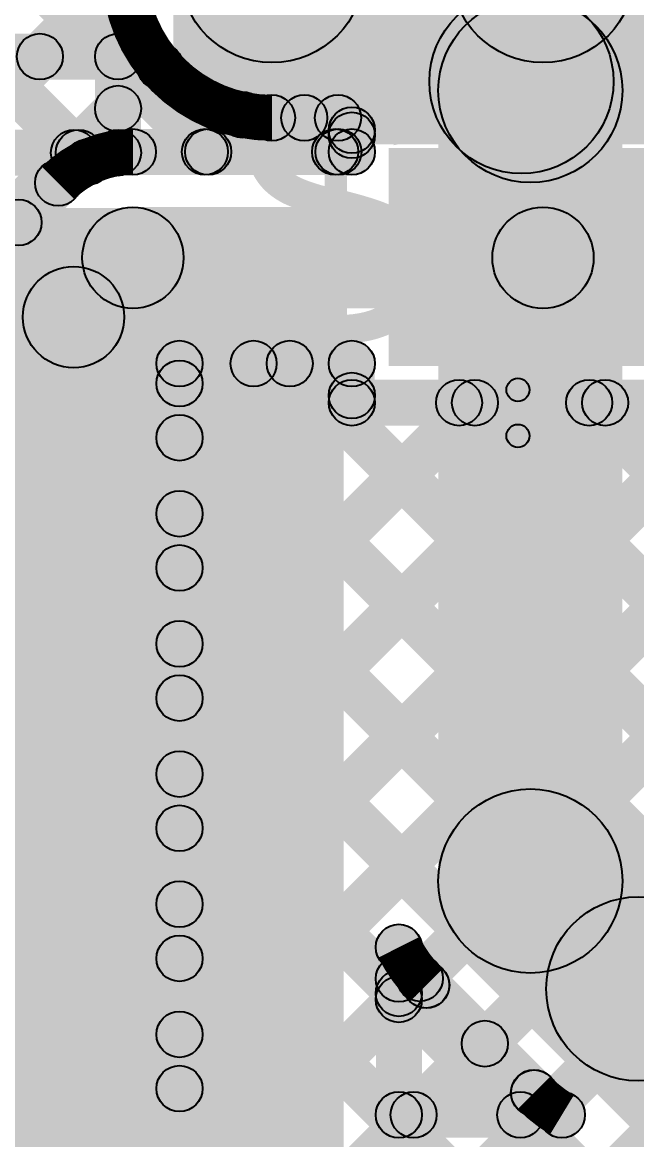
# Model space of a CAD drawing. Header units: millimetres. Extents: x 0.02 to 3.53, y 0 to 2.66.
# Drawn here: x 2.0119 to 2.1453, y 1.6147 to 1.8574 of the extents above; entities that cross this region are included whole.
import ezdxf

# ---------------------------------------------------------------- set-up
doc = ezdxf.new("R2010")
doc.units = ezdxf.units.MM
doc.header["$MEASUREMENT"] = 0
for name, color, linetype in [('BottomLayer', 5, 'Continuous'), ('TopLayer', 1, 'Continuous'), ('TopOverlay', 2, 'Continuous'), ('TopPaste', 8, 'Continuous'), ('TopSolder', 216, 'Continuous')]:
    doc.layers.add(name, color=color, linetype=linetype)

# ---------------------------------------------------------------- blocks, each defined once
blk = doc.blocks.new('WS2812B_M____7')
at = {"layer": 'TopLayer'}
for points in [[(-0.09409, 0.05079), (-0.03504, 0.05079), (-0.03504, 0.01142), (-0.09409, 0.01142)], [(0.03504, 0.05079), (0.09409, 0.05079), (0.09409, 0.01142), (0.03504, 0.01142)], [(-0.09409, -0.01142), (-0.03504, -0.01142), (-0.03504, -0.05079), (-0.09409, -0.05079)], [(0.03504, -0.01142), (0.09409, -0.01142), (0.09409, -0.05079), (0.03504, -0.05079)]]:
    blk.add_hatch(color=1, dxfattribs=at).paths.add_polyline_path(points)
at = {"layer": 'TopOverlay'}
h = blk.add_hatch(color=2, dxfattribs=at)
edge = h.paths.add_edge_path()
edge.add_arc((-0.07, 0.07), 0.0025, 0, 360)
h = blk.add_hatch(color=2, dxfattribs=at)
edge = h.paths.add_edge_path()
edge.add_arc((-0.07, 0.07), 0.0025, 0, 360)
for points in [[(0.07, 0.0725), (0.07, 0.0675), (-0.07, 0.0675), (-0.07, 0.0725)], [(-0.0725, 0.07), (-0.0675, 0.07), (-0.0675, 0.06), (-0.0725, 0.06)], [(0.0675, 0.07), (0.0725, 0.07), (0.0725, 0.06), (0.0675, 0.06)], [(-0.0725, -0.06), (-0.0675, -0.06), (-0.0675, -0.07), (-0.0725, -0.07)], [(0.0675, -0.06), (0.0725, -0.06), (0.0725, -0.07), (0.0675, -0.07)], [(0.07, -0.0675), (0.07, -0.0725), (-0.07, -0.0725), (-0.07, -0.0675)]]:
    blk.add_hatch(color=2, dxfattribs=at).paths.add_polyline_path(points)
h = blk.add_hatch(color=2, dxfattribs=at)
edge = h.paths.add_edge_path()
edge.add_arc((0.07, 0.07), 0.0025, 0, 360)
h = blk.add_hatch(color=2, dxfattribs=at)
edge = h.paths.add_edge_path()
edge.add_arc((0.07, 0.07), 0.0025, 0, 360)
h = blk.add_hatch(color=2, dxfattribs=at)
edge = h.paths.add_edge_path()
edge.add_arc((-0.091, 0.061), 0.0025, 0, 360)
h = blk.add_hatch(color=2, dxfattribs=at)
edge = h.paths.add_edge_path()
edge.add_arc((-0.085, 0.061), 0.0025, 0, 360)
h = blk.add_hatch(color=2, dxfattribs=at)
edge = h.paths.add_edge_path()
edge.add_arc((-0.07, 0.06), 0.0025, 0, 360)
h = blk.add_hatch(color=2, dxfattribs=at)
edge = h.paths.add_edge_path()
edge.add_arc((0.07, 0.06), 0.0025, 0, 360)
h = blk.add_hatch(color=2, dxfattribs=at)
edge = h.paths.add_edge_path()
edge.add_arc((-0.07, -0.06), 0.0025, 0, 360)
h = blk.add_hatch(color=2, dxfattribs=at)
edge = h.paths.add_edge_path()
edge.add_arc((0.07, -0.06), 0.0025, 0, 360)
h = blk.add_hatch(color=2, dxfattribs=at)
edge = h.paths.add_edge_path()
edge.add_arc((-0.07, -0.07), 0.0025, 0, 360)
h = blk.add_hatch(color=2, dxfattribs=at)
edge = h.paths.add_edge_path()
edge.add_arc((-0.07, -0.07), 0.0025, 0, 360)
h = blk.add_hatch(color=2, dxfattribs=at)
edge = h.paths.add_edge_path()
edge.add_arc((0.07, -0.07), 0.0025, 0, 360)
h = blk.add_hatch(color=2, dxfattribs=at)
edge = h.paths.add_edge_path()
edge.add_arc((0.07, -0.07), 0.0025, 0, 360)
at = {"layer": 'TopPaste'}
for points in [[(-0.09409, 0.05079), (-0.03504, 0.05079), (-0.03504, 0.01142), (-0.09409, 0.01142)], [(0.03504, 0.05079), (0.09409, 0.05079), (0.09409, 0.01142), (0.03504, 0.01142)], [(-0.09409, -0.01142), (-0.03504, -0.01142), (-0.03504, -0.05079), (-0.09409, -0.05079)], [(0.03504, -0.01142), (0.09409, -0.01142), (0.09409, -0.05079), (0.03504, -0.05079)]]:
    blk.add_hatch(color=8, dxfattribs=at).paths.add_polyline_path(points)
at = {"layer": 'TopSolder'}
for points in [[(-0.09809, 0.05479), (-0.03104, 0.05479), (-0.03104, 0.00742), (-0.09809, 0.00742)], [(0.03104, 0.05479), (0.09809, 0.05479), (0.09809, 0.00742), (0.03104, 0.00742)], [(-0.09809, -0.00742), (-0.03104, -0.00742), (-0.03104, -0.05479), (-0.09809, -0.05479)], [(0.03104, -0.00742), (0.09809, -0.00742), (0.09809, -0.05479), (0.03104, -0.05479)]]:
    blk.add_hatch(color=216, dxfattribs=at).paths.add_polyline_path(points)
at = {"layer": 'TopOverlay', "const_width": 0.005}
blk.add_lwpolyline([(-0.085, 0.061, 1), (-0.091, 0.061, 1)], format="xyb", close=True, dxfattribs=at)
at = {"layer": 'TopOverlay'}
for centre in [(-0.07, 0.07), (-0.07, 0.07), (0.07, 0.07), (0.07, 0.07), (-0.091, 0.061), (-0.085, 0.061), (-0.07, 0.06), (0.07, 0.06), (-0.07, -0.06), (0.07, -0.06), (-0.07, -0.07), (-0.07, -0.07), (0.07, -0.07), (0.07, -0.07)]:
    blk.add_circle(centre, 0.0025, dxfattribs=at)

msp = doc.modelspace()

# ---------------------------------------------------------------- hatches: boundary and pattern name
at = {"layer": 'BottomLayer'}
for points in [[(2.04466, 1.8309), (2.17931, 1.8309), (2.17931, 1.90019), (2.04466, 1.90019)], [(2.10616, 1.83043), (2.13444, 1.85872), (2.13639, 1.85677), (2.1081, 1.82849)], [(1.43484, 1.845), (1.43484, 1.855), (2.03266, 1.855), (2.03266, 1.845)], [(1.99834, 1.82558), (1.99127, 1.83265), (2.01215, 1.85354), (2.01922, 1.84646)], [(1.99972, 1.84646), (2.00679, 1.85354), (2.02768, 1.83265), (2.0206, 1.82558)], [(2.03766, 1.82912), (2.02766, 1.82912), (2.02766, 1.85), (2.03766, 1.85)], [(2.02663, 1.82558), (2.01956, 1.83265), (2.02913, 1.84222), (2.0362, 1.83515)], [(2.14224, 1.67086), (2.10224, 1.67086), (2.10224, 1.84263), (2.14224, 1.84263)], [(1.53078, 1.82412), (1.53078, 1.83412), (2.03266, 1.83412), (2.03266, 1.82412)], [(1.4923, 1.66161), (2.08167, 1.66161), (2.08167, 1.81712), (1.4923, 1.81712)], [(0.92852, 1.48602), (2.08167, 1.48602), (2.08167, 1.7183), (0.92852, 1.7183)], [(2.1081, 1.65672), (2.13639, 1.68501), (2.15982, 1.66158), (2.13153, 1.63329)], [(2.09867, 1.64961), (2.08867, 1.64961), (2.08867, 1.65646), (2.09867, 1.65646)], [(2.09867, 1.64961), (2.08867, 1.64961), (2.08867, 1.65646), (2.09867, 1.65646)], [(2.0972, 1.6416), (2.09013, 1.64867), (2.0947, 1.65324), (2.10177, 1.64617)], [(2.09611, 1.64467), (2.10318, 1.65175), (2.12656, 1.62837), (2.11949, 1.6213)], [(2.09867, 1.62006), (2.08867, 1.62006), (2.08867, 1.64961), (2.09867, 1.64961)], [(2.09013, 1.64292), (2.0972, 1.64999), (2.12359, 1.6236), (2.11652, 1.61653)], [(2.10042, 1.61653), (2.09334, 1.6236), (2.1088, 1.63905), (2.11587, 1.63198)], [(2.09367, 1.61506), (2.09367, 1.62506), (2.1291, 1.62506), (2.1291, 1.61506)]]:
    msp.add_hatch(color=5, dxfattribs=at).paths.add_polyline_path(points)
h = msp.add_hatch(color=5, dxfattribs=at)
edge = h.paths.add_edge_path()
edge.add_arc((2.06611, 1.86869), 0.01181, 0, 360)
h = msp.add_hatch(color=5, dxfattribs=at)
edge = h.paths.add_edge_path()
edge.add_arc((2.1203, 1.84457), 0.02, 0, 360)
h = msp.add_hatch(color=5, dxfattribs=at)
edge = h.paths.add_edge_path()
edge.add_arc((2.12224, 1.84263), 0.02, 0, 360)
h = msp.add_hatch(color=5, dxfattribs=at)
edge = h.paths.add_edge_path()
edge.add_arc((2.12224, 1.84263), 0.02, 0, 360)
h = msp.add_hatch(color=5, dxfattribs=at)
edge = h.paths.add_edge_path()
edge.add_arc((2.01569, 1.85), 0.005, 0, 360)
h = msp.add_hatch(color=5, dxfattribs=at)
edge = h.paths.add_edge_path()
edge.add_arc((2.03266, 1.85), 0.005, 0, 360)
h = msp.add_hatch(color=5, dxfattribs=at)
edge = h.paths.add_edge_path()
edge.add_arc((2.03266, 1.85), 0.005, 0, 360)
h = msp.add_hatch(color=5, dxfattribs=at)
edge = h.paths.add_edge_path()
edge.add_arc((2.03266, 1.83869), 0.005, 0, 360)
h = msp.add_hatch(color=5, dxfattribs=at)
edge = h.paths.add_edge_path()
edge.add_arc((2.02309, 1.82912), 0.005, 0, 360)
h = msp.add_hatch(color=5, dxfattribs=at)
edge = h.paths.add_edge_path()
edge.add_arc((2.02414, 1.82912), 0.005, 0, 360)
h = msp.add_hatch(color=5, dxfattribs=at)
edge = h.paths.add_edge_path()
edge.add_arc((2.03266, 1.82912), 0.005, 0, 360)
h = msp.add_hatch(color=5, dxfattribs=at)
edge = h.paths.add_edge_path()
edge.add_arc((2.03266, 1.82912), 0.005, 0, 360)
h = msp.add_hatch(color=5, dxfattribs=at)
edge = h.paths.add_edge_path()
edge.add_arc((2.12224, 1.67086), 0.02, 0, 360)
h = msp.add_hatch(color=5, dxfattribs=at)
edge = h.paths.add_edge_path()
edge.add_arc((2.12224, 1.67086), 0.02, 0, 360)
h = msp.add_hatch(color=5, dxfattribs=at)
edge = h.paths.add_edge_path()
edge.add_arc((2.14568, 1.64743), 0.02, 0, 360)
h = msp.add_hatch(color=5, dxfattribs=at)
edge = h.paths.add_edge_path()
edge.add_arc((2.14568, 1.64743), 0.02, 0, 360)
h = msp.add_hatch(color=5, dxfattribs=at)
edge = h.paths.add_edge_path()
edge.add_arc((2.09367, 1.65646), 0.005, 0, 360)
h = msp.add_hatch(color=5, dxfattribs=at)
edge = h.paths.add_edge_path()
edge.add_arc((2.09367, 1.65646), 0.005, 0, 360)
h = msp.add_hatch(color=5, dxfattribs=at)
edge = h.paths.add_edge_path()
edge.add_arc((2.09367, 1.65646), 0.005, 0, 360)
h = msp.add_hatch(color=5, dxfattribs=at)
edge = h.paths.add_edge_path()
edge.add_arc((2.09367, 1.65646), 0.005, 0, 360)
h = msp.add_hatch(color=5, dxfattribs=at)
edge = h.paths.add_edge_path()
edge.add_arc((2.09367, 1.64961), 0.005, 0, 360)
h = msp.add_hatch(color=5, dxfattribs=at)
edge = h.paths.add_edge_path()
edge.add_arc((2.09367, 1.64961), 0.005, 0, 360)
h = msp.add_hatch(color=5, dxfattribs=at)
edge = h.paths.add_edge_path()
edge.add_arc((2.09367, 1.64961), 0.005, 0, 360)
h = msp.add_hatch(color=5, dxfattribs=at)
edge = h.paths.add_edge_path()
edge.add_arc((2.09824, 1.64971), 0.005, 0, 360)
h = msp.add_hatch(color=5, dxfattribs=at)
edge = h.paths.add_edge_path()
edge.add_arc((2.09367, 1.64645), 0.005, 0, 360)
h = msp.add_hatch(color=5, dxfattribs=at)
edge = h.paths.add_edge_path()
edge.add_arc((2.09962, 1.64824), 0.005, 0, 360)
h = msp.add_hatch(color=5, dxfattribs=at)
edge = h.paths.add_edge_path()
edge.add_arc((2.09964, 1.64821), 0.005, 0, 360)
h = msp.add_hatch(color=5, dxfattribs=at)
edge = h.paths.add_edge_path()
edge.add_arc((2.09964, 1.64821), 0.005, 0, 360)
h = msp.add_hatch(color=5, dxfattribs=at)
edge = h.paths.add_edge_path()
edge.add_arc((2.09367, 1.64514), 0.005, 0, 360)
h = msp.add_hatch(color=5, dxfattribs=at)
edge = h.paths.add_edge_path()
edge.add_arc((2.11234, 1.63552), 0.005, 0, 360)
h = msp.add_hatch(color=5, dxfattribs=at)
edge = h.paths.add_edge_path()
edge.add_arc((2.12302, 1.62483), 0.005, 0, 360)
h = msp.add_hatch(color=5, dxfattribs=at)
edge = h.paths.add_edge_path()
edge.add_arc((2.12302, 1.62483), 0.005, 0, 360)
h = msp.add_hatch(color=5, dxfattribs=at)
edge = h.paths.add_edge_path()
edge.add_arc((2.12305, 1.62481), 0.005, 0, 360)
h = msp.add_hatch(color=5, dxfattribs=at)
edge = h.paths.add_edge_path()
edge.add_arc((2.09367, 1.62006), 0.005, 0, 360)
h = msp.add_hatch(color=5, dxfattribs=at)
edge = h.paths.add_edge_path()
edge.add_arc((2.09367, 1.62006), 0.005, 0, 360)
h = msp.add_hatch(color=5, dxfattribs=at)
edge = h.paths.add_edge_path()
edge.add_arc((2.09688, 1.62006), 0.005, 0, 360)
h = msp.add_hatch(color=5, dxfattribs=at)
edge = h.paths.add_edge_path()
edge.add_arc((2.12006, 1.62006), 0.005, 0, 360)
h = msp.add_hatch(color=5, dxfattribs=at)
edge = h.paths.add_edge_path()
edge.add_arc((2.1291, 1.62006), 0.005, 0, 360)
h = msp.add_hatch(color=5, dxfattribs=at)
edge = h.paths.add_edge_path()
edge.add_arc((2.1291, 1.62006), 0.005, 0, 360)
h = msp.add_hatch(color=5, dxfattribs=at)
edge = h.paths.add_edge_path()
edge.add_arc((2.1291, 1.62006), 0.005, 0, 360)
at = {"layer": 'TopLayer'}
for points in [[(1.16553, 2.65237), (1.1726, 2.65944), (2.01456, 1.81748), (2.00749, 1.81041)], [(1.19382, 2.65237), (1.20089, 2.65944), (2.02967, 1.83065), (2.0226, 1.82358)], [(1.2221, 2.65237), (1.22917, 2.65944), (2.05579, 1.83283), (2.04872, 1.82576)], [(2.06611, 1.84869), (2.06611, 1.88869), (2.12498, 1.88869), (2.12498, 1.84869)], [(1.31109, 1.13833), (1.30402, 1.1454), (2.03058, 1.87196), (2.03765, 1.86489)], [(1.33938, 1.13833), (1.3323, 1.1454), (2.03829, 1.85139), (2.04536, 1.84432)], [(2.05508, 1.82576), (2.04801, 1.83283), (2.05608, 1.84089), (2.06315, 1.83382)], [(2.06611, 1.83169), (2.06611, 1.84169), (2.08045, 1.84169), (2.08045, 1.83169)], [(2.0696, 1.83316), (2.07667, 1.84023), (2.08407, 1.83283), (2.077, 1.82576)], [(2.08337, 1.82576), (2.0763, 1.83283), (2.07991, 1.83644), (2.08698, 1.82937)], [(2.0359, 1.82429), (2.0359, 1.83429), (2.08345, 1.83429), (2.08345, 1.82429)], [(2.08845, 1.82929), (2.07845, 1.82929), (2.07845, 1.83401), (2.08845, 1.83401)], [(2.01028, 1.80613), (2.00321, 1.8132), (2.0161, 1.82609), (2.02317, 1.81902)], [(2.04954, 1.65051), (2.04247, 1.65758), (2.20905, 1.82415), (2.21612, 1.81708)], [(2.0359, 1.79529), (2.0359, 1.81729), (2.12498, 1.81729), (2.12498, 1.79529)], [(2.03079, 1.78563), (2.01523, 1.80118), (2.02812, 1.81407), (2.04367, 1.79851)], [(2.04954, 1.62222), (2.04247, 1.6293), (2.20905, 1.79587), (2.21612, 1.7888)], [(2.03401, 1.45068), (2.01201, 1.45068), (2.01201, 1.7934), (2.03401, 1.7934)], [(2.04601, 1.77829), (2.04601, 1.78829), (2.08345, 1.78829), (2.08345, 1.77829)], [(2.04954, 1.76365), (2.04247, 1.77072), (2.05858, 1.78683), (2.06565, 1.77976)], [(2.06643, 1.77976), (2.0735, 1.78683), (2.33164, 1.52869), (2.32456, 1.52162)], [(2.05101, 1.5249), (2.04101, 1.5249), (2.04101, 1.78329), (2.05101, 1.78329)], [(2.04247, 1.77543), (2.04954, 1.7825), (2.29682, 1.53522), (2.28975, 1.52815)], [(2.08845, 1.7748), (2.07845, 1.7748), (2.07845, 1.78329), (2.08845, 1.78329)], [(2.04954, 1.73536), (2.04247, 1.74243), (2.07991, 1.77987), (2.08698, 1.7728)], [(2.08345, 1.7698), (2.08345, 1.7798), (2.1665, 1.7798), (2.1665, 1.7698)], [(2.04954, 1.59394), (2.04247, 1.60101), (2.2198, 1.77834), (2.22687, 1.77127)], [(2.04954, 1.67879), (2.04247, 1.68586), (2.13495, 1.77834), (2.14202, 1.77127)], [(2.04954, 1.70708), (2.04247, 1.71415), (2.10666, 1.77834), (2.11373, 1.77127)], [(2.04954, 1.56566), (2.04247, 1.57273), (2.24788, 1.77814), (2.25495, 1.77107)], [(2.04954, 1.53737), (2.04247, 1.54444), (2.27605, 1.77802), (2.28312, 1.77095)], [(2.06891, 1.52846), (2.06184, 1.53553), (2.30434, 1.77802), (2.31141, 1.77095)], [(2.1032, 1.77127), (2.11027, 1.77834), (3.44684, 0.44177), (3.43977, 0.4347)], [(2.13149, 1.77127), (2.13856, 1.77834), (3.44684, 0.47006), (3.43977, 0.46298)], [(2.04247, 1.74715), (2.04954, 1.75422), (2.26854, 1.53522), (2.26147, 1.52815)], [(2.04247, 1.71886), (2.04954, 1.72593), (2.24026, 1.53522), (2.23318, 1.52815)], [(2.04247, 1.69058), (2.04954, 1.69765), (2.21612, 1.53107), (2.20905, 1.524)], [(2.04247, 1.66229), (2.04954, 1.66936), (2.21612, 1.50279), (2.20905, 1.49572)], [(2.04247, 1.63401), (2.04954, 1.64108), (2.1554, 1.53522), (2.14833, 1.52815)]]:
    msp.add_hatch(color=1, dxfattribs=at).paths.add_polyline_path(points)
h = msp.add_hatch(color=1, dxfattribs=at)
edge = h.paths.add_edge_path()
edge.add_arc((2.06611, 1.86869), 0.02, 0, 360)
h = msp.add_hatch(color=1, dxfattribs=at)
edge = h.paths.add_edge_path()
edge.add_arc((2.12498, 1.86869), 0.02, 0, 360)
h = msp.add_hatch(color=1, dxfattribs=at)
edge = h.paths.add_edge_path()
edge.add_arc((2.06611, 1.86869), 0.01181, 0, 360)
h = msp.add_hatch(color=1, dxfattribs=at)
edge = h.paths.add_edge_path()
edge.add_arc((2.04183, 1.84785), 0.005, 0, 360)
h = msp.add_hatch(color=1, dxfattribs=at)
edge = h.paths.add_edge_path()
edge.add_arc((2.05962, 1.83736), 0.005, 0, 360)
h = msp.add_hatch(color=1, dxfattribs=at)
edge = h.paths.add_edge_path()
edge.add_arc((2.06611, 1.83669), 0.005, 0, 360)
h = msp.add_hatch(color=1, dxfattribs=at)
edge = h.paths.add_edge_path()
edge.add_arc((2.06611, 1.83669), 0.005, 0, 360)
h = msp.add_hatch(color=1, dxfattribs=at)
edge = h.paths.add_edge_path()
edge.add_arc((2.07313, 1.83669), 0.005, 0, 360)
h = msp.add_hatch(color=1, dxfattribs=at)
edge = h.paths.add_edge_path()
edge.add_arc((2.08045, 1.83669), 0.005, 0, 360)
h = msp.add_hatch(color=1, dxfattribs=at)
edge = h.paths.add_edge_path()
edge.add_arc((2.08345, 1.83401), 0.005, 0, 360)
h = msp.add_hatch(color=1, dxfattribs=at)
edge = h.paths.add_edge_path()
edge.add_arc((2.08345, 1.83291), 0.005, 0, 360)
h = msp.add_hatch(color=1, dxfattribs=at)
edge = h.paths.add_edge_path()
edge.add_arc((2.0359, 1.82929), 0.005, 0, 360)
h = msp.add_hatch(color=1, dxfattribs=at)
edge = h.paths.add_edge_path()
edge.add_arc((2.0359, 1.82929), 0.005, 0, 360)
h = msp.add_hatch(color=1, dxfattribs=at)
edge = h.paths.add_edge_path()
edge.add_arc((2.0359, 1.82929), 0.005, 0, 360)
h = msp.add_hatch(color=1, dxfattribs=at)
edge = h.paths.add_edge_path()
edge.add_arc((2.05155, 1.82929), 0.005, 0, 360)
h = msp.add_hatch(color=1, dxfattribs=at)
edge = h.paths.add_edge_path()
edge.add_arc((2.05225, 1.82929), 0.005, 0, 360)
h = msp.add_hatch(color=1, dxfattribs=at)
edge = h.paths.add_edge_path()
edge.add_arc((2.07983, 1.82929), 0.005, 0, 360)
h = msp.add_hatch(color=1, dxfattribs=at)
edge = h.paths.add_edge_path()
edge.add_arc((2.08054, 1.82929), 0.005, 0, 360)
h = msp.add_hatch(color=1, dxfattribs=at)
edge = h.paths.add_edge_path()
edge.add_arc((2.08345, 1.82929), 0.005, 0, 360)
h = msp.add_hatch(color=1, dxfattribs=at)
edge = h.paths.add_edge_path()
edge.add_arc((2.08345, 1.82929), 0.005, 0, 360)
h = msp.add_hatch(color=1, dxfattribs=at)
edge = h.paths.add_edge_path()
edge.add_arc((2.02614, 1.82712), 0.005, 0, 360)
h = msp.add_hatch(color=1, dxfattribs=at)
edge = h.paths.add_edge_path()
edge.add_arc((2.01963, 1.82255), 0.005, 0, 360)
h = msp.add_hatch(color=1, dxfattribs=at)
edge = h.paths.add_edge_path()
edge.add_arc((2.01963, 1.82255), 0.005, 0, 360)
h = msp.add_hatch(color=1, dxfattribs=at)
edge = h.paths.add_edge_path()
edge.add_arc((2.01963, 1.82255), 0.005, 0, 360)
h = msp.add_hatch(color=1, dxfattribs=at)
edge = h.paths.add_edge_path()
edge.add_arc((2.01103, 1.81395), 0.005, 0, 360)
h = msp.add_hatch(color=1, dxfattribs=at)
edge = h.paths.add_edge_path()
edge.add_arc((2.0359, 1.80629), 0.011, 0, 360)
h = msp.add_hatch(color=1, dxfattribs=at)
edge = h.paths.add_edge_path()
edge.add_arc((2.0359, 1.80629), 0.011, 0, 360)
h = msp.add_hatch(color=1, dxfattribs=at)
edge = h.paths.add_edge_path()
edge.add_arc((2.12498, 1.80629), 0.011, 0, 360)
h = msp.add_hatch(color=1, dxfattribs=at)
edge = h.paths.add_edge_path()
edge.add_arc((2.02301, 1.7934), 0.011, 0, 360)
h = msp.add_hatch(color=1, dxfattribs=at)
edge = h.paths.add_edge_path()
edge.add_arc((2.02301, 1.7934), 0.011, 0, 360)
h = msp.add_hatch(color=1, dxfattribs=at)
edge = h.paths.add_edge_path()
edge.add_arc((2.04601, 1.78329), 0.005, 0, 360)
h = msp.add_hatch(color=1, dxfattribs=at)
edge = h.paths.add_edge_path()
edge.add_arc((2.04601, 1.78329), 0.005, 0, 360)
h = msp.add_hatch(color=1, dxfattribs=at)
edge = h.paths.add_edge_path()
edge.add_arc((2.06212, 1.78329), 0.005, 0, 360)
h = msp.add_hatch(color=1, dxfattribs=at)
edge = h.paths.add_edge_path()
edge.add_arc((2.06997, 1.78329), 0.005, 0, 360)
h = msp.add_hatch(color=1, dxfattribs=at)
edge = h.paths.add_edge_path()
edge.add_arc((2.08345, 1.78329), 0.005, 0, 360)
h = msp.add_hatch(color=1, dxfattribs=at)
edge = h.paths.add_edge_path()
edge.add_arc((2.08345, 1.78329), 0.005, 0, 360)
h = msp.add_hatch(color=1, dxfattribs=at)
edge = h.paths.add_edge_path()
edge.add_arc((2.04601, 1.77897), 0.005, 0, 360)
h = msp.add_hatch(color=1, dxfattribs=at)
edge = h.paths.add_edge_path()
edge.add_arc((2.08345, 1.77634), 0.005, 0, 360)
h = msp.add_hatch(color=1, dxfattribs=at)
edge = h.paths.add_edge_path()
edge.add_arc((2.08345, 1.7748), 0.005, 0, 360)
h = msp.add_hatch(color=1, dxfattribs=at)
edge = h.paths.add_edge_path()
edge.add_arc((2.08345, 1.7748), 0.005, 0, 360)
h = msp.add_hatch(color=1, dxfattribs=at)
edge = h.paths.add_edge_path()
edge.add_arc((2.10674, 1.7748), 0.005, 0, 360)
h = msp.add_hatch(color=1, dxfattribs=at)
edge = h.paths.add_edge_path()
edge.add_arc((2.1102, 1.7748), 0.005, 0, 360)
h = msp.add_hatch(color=1, dxfattribs=at)
edge = h.paths.add_edge_path()
edge.add_arc((2.13502, 1.7748), 0.005, 0, 360)
h = msp.add_hatch(color=1, dxfattribs=at)
edge = h.paths.add_edge_path()
edge.add_arc((2.13848, 1.7748), 0.005, 0, 360)
h = msp.add_hatch(color=1, dxfattribs=at)
edge = h.paths.add_edge_path()
edge.add_arc((2.04601, 1.76718), 0.005, 0, 360)
h = msp.add_hatch(color=1, dxfattribs=at)
edge = h.paths.add_edge_path()
edge.add_arc((2.04601, 1.75068), 0.005, 0, 360)
h = msp.add_hatch(color=1, dxfattribs=at)
edge = h.paths.add_edge_path()
edge.add_arc((2.04601, 1.7389), 0.005, 0, 360)
h = msp.add_hatch(color=1, dxfattribs=at)
edge = h.paths.add_edge_path()
edge.add_arc((2.04601, 1.7224), 0.005, 0, 360)
h = msp.add_hatch(color=1, dxfattribs=at)
edge = h.paths.add_edge_path()
edge.add_arc((2.04601, 1.71061), 0.005, 0, 360)
h = msp.add_hatch(color=1, dxfattribs=at)
edge = h.paths.add_edge_path()
edge.add_arc((2.04601, 1.69411), 0.005, 0, 360)
h = msp.add_hatch(color=1, dxfattribs=at)
edge = h.paths.add_edge_path()
edge.add_arc((2.04601, 1.68233), 0.005, 0, 360)
h = msp.add_hatch(color=1, dxfattribs=at)
edge = h.paths.add_edge_path()
edge.add_arc((2.04601, 1.66583), 0.005, 0, 360)
h = msp.add_hatch(color=1, dxfattribs=at)
edge = h.paths.add_edge_path()
edge.add_arc((2.04601, 1.65404), 0.005, 0, 360)
h = msp.add_hatch(color=1, dxfattribs=at)
edge = h.paths.add_edge_path()
edge.add_arc((2.04601, 1.63754), 0.005, 0, 360)
h = msp.add_hatch(color=1, dxfattribs=at)
edge = h.paths.add_edge_path()
edge.add_arc((2.04601, 1.62576), 0.005, 0, 360)

# ---------------------------------------------------------------- linework, layer by layer
at = {"layer": 'BottomLayer', "const_width": 0.01}
for points in [[(2.09962, 1.64824, -0.079797), (2.09367, 1.65646)], [(2.09964, 1.64821, -0.080106), (2.09367, 1.65646)], [(2.1291, 1.62006, -0.060571), (2.12302, 1.62483)], [(2.1291, 1.62006, -0.060263), (2.12305, 1.62481)]]:
    msp.add_lwpolyline(points, format="xyb", dxfattribs=at)
at = {"layer": 'BottomLayer'}
for centre, radius in [((2.1203, 1.84457), 0.02), ((2.12224, 1.84263), 0.02), ((2.12224, 1.84263), 0.02), ((2.01569, 1.85), 0.005), ((2.03266, 1.85), 0.005), ((2.03266, 1.85), 0.005), ((2.03266, 1.83869), 0.005), ((2.02309, 1.82912), 0.005), ((2.02414, 1.82912), 0.005), ((2.03266, 1.82912), 0.005), ((2.03266, 1.82912), 0.005), ((2.12224, 1.67086), 0.02), ((2.12224, 1.67086), 0.02), ((2.14568, 1.64743), 0.02), ((2.14568, 1.64743), 0.02), ((2.09367, 1.65646), 0.005), ((2.09367, 1.65646), 0.005), ((2.09367, 1.65646), 0.005), ((2.09367, 1.65646), 0.005), ((2.09367, 1.64961), 0.005), ((2.09367, 1.64961), 0.005), ((2.09367, 1.64961), 0.005), ((2.09824, 1.64971), 0.005), ((2.09367, 1.64645), 0.005), ((2.09962, 1.64824), 0.005), ((2.09964, 1.64821), 0.005), ((2.09964, 1.64821), 0.005), ((2.09367, 1.64514), 0.005), ((2.11234, 1.63552), 0.005), ((2.12302, 1.62483), 0.005), ((2.12302, 1.62483), 0.005), ((2.12305, 1.62481), 0.005), ((2.09367, 1.62006), 0.005), ((2.09367, 1.62006), 0.005), ((2.09688, 1.62006), 0.005), ((2.12006, 1.62006), 0.005), ((2.1291, 1.62006), 0.005), ((2.1291, 1.62006), 0.005), ((2.1291, 1.62006), 0.005)]:
    msp.add_circle(centre, radius, dxfattribs=at)
at = {"layer": 'TopLayer', "const_width": 0.01}
for points in [[(2.06611, 1.83669, -1), (2.06611, 1.90069)], [(2.01963, 1.82255, -0.198912), (2.0359, 1.82929)], [(2.01963, 1.82255, -0.198912), (2.0359, 1.82929)]]:
    msp.add_lwpolyline(points, format="xyb", dxfattribs=at)
at = {"layer": 'TopLayer'}
for centre, radius in [((2.06611, 1.86869), 0.02), ((2.12498, 1.86869), 0.02), ((2.04183, 1.84785), 0.005), ((2.05962, 1.83736), 0.005), ((2.06611, 1.83669), 0.005), ((2.06611, 1.83669), 0.005), ((2.07313, 1.83669), 0.005), ((2.08045, 1.83669), 0.005), ((2.08345, 1.83401), 0.005), ((2.08345, 1.83291), 0.005), ((2.0359, 1.82929), 0.005), ((2.0359, 1.82929), 0.005), ((2.0359, 1.82929), 0.005), ((2.05155, 1.82929), 0.005), ((2.05225, 1.82929), 0.005), ((2.07983, 1.82929), 0.005), ((2.08054, 1.82929), 0.005), ((2.08345, 1.82929), 0.005), ((2.08345, 1.82929), 0.005), ((2.02614, 1.82712), 0.005), ((2.01963, 1.82255), 0.005), ((2.01963, 1.82255), 0.005), ((2.01963, 1.82255), 0.005), ((2.01103, 1.81395), 0.005), ((2.0359, 1.80629), 0.011), ((2.0359, 1.80629), 0.011), ((2.12498, 1.80629), 0.011), ((2.02301, 1.7934), 0.011), ((2.02301, 1.7934), 0.011), ((2.04601, 1.78329), 0.005), ((2.04601, 1.78329), 0.005), ((2.06212, 1.78329), 0.005), ((2.06997, 1.78329), 0.005), ((2.08345, 1.78329), 0.005), ((2.08345, 1.78329), 0.005), ((2.04601, 1.77897), 0.005), ((2.08345, 1.77634), 0.005), ((2.08345, 1.7748), 0.005), ((2.08345, 1.7748), 0.005), ((2.10674, 1.7748), 0.005), ((2.1102, 1.7748), 0.005), ((2.13502, 1.7748), 0.005), ((2.13848, 1.7748), 0.005), ((2.04601, 1.76718), 0.005), ((2.04601, 1.75068), 0.005), ((2.04601, 1.7389), 0.005), ((2.04601, 1.7224), 0.005), ((2.04601, 1.71061), 0.005), ((2.04601, 1.69411), 0.005), ((2.04601, 1.68233), 0.005), ((2.04601, 1.66583), 0.005), ((2.04601, 1.65404), 0.005), ((2.04601, 1.63754), 0.005), ((2.04601, 1.62576), 0.005)]:
    msp.add_circle(centre, radius, dxfattribs=at)

# ---------------------------------------------------------------- block references
at = {"rotation": 180}
msp.add_blockref('WS2812B_M____7', (2.18954, 1.83759), dxfattribs=at)

# ---------------------------------------------------------------- texts
at = {"layer": 'TopOverlay'}
msp.add_text('$', height=0.06, dxfattribs=at).set_placement((2.05726, 1.7868))

doc.saveas('drawing.dxf')
